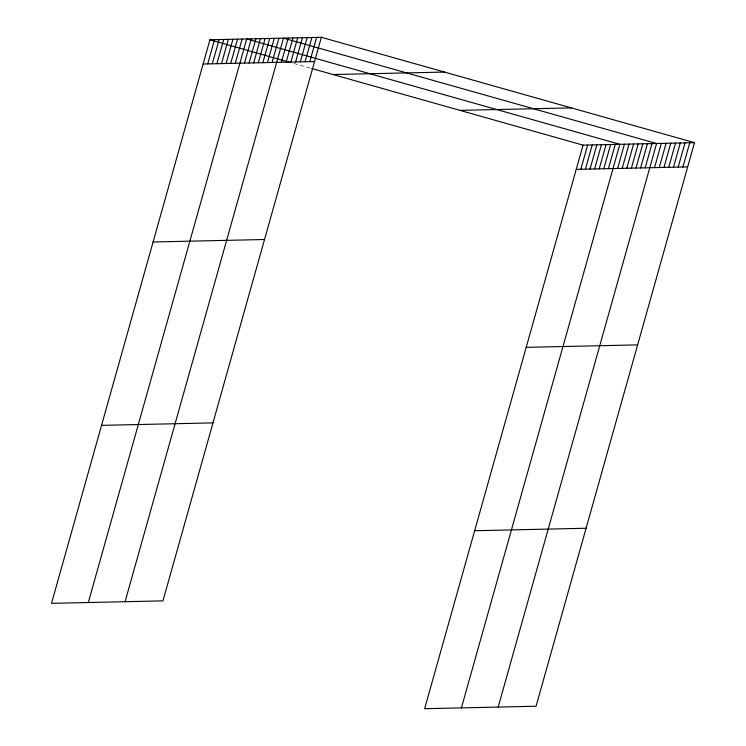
<?xml version="1.0" encoding="UTF-8"?>
<svg xmlns="http://www.w3.org/2000/svg" width="746" height="746" viewBox="0 0 746 746"><rect width="100%" height="100%" fill="white"/><g stroke="black" fill="none" stroke-linecap="round" stroke-linejoin="round"><path stroke-width="0.56" stroke-dasharray="3.73 2.8" d="M293.887 63.475L310.672 68.212"/><path stroke-width="1.12" d="M321.367 37.3L209.934 39.771L51.521 603.337L162.954 600.866L321.367 37.3L694.479 142.663L536.066 706.229L424.633 708.7L583.046 145.134L694.479 142.663M207.714 63.904L214.531 39.669M212.312 63.802L219.128 39.566M216.909 63.699L223.725 39.463M221.506 63.596L228.323 39.361M226.103 63.494L232.92 39.258M230.701 63.391L237.517 39.156M235.298 63.289L242.114 39.053M88.298 602.526L246.702 38.951L619.823 144.314L461.41 707.889M244.492 63.093L251.299 38.848M249.089 62.99L255.897 38.745M253.687 62.888L260.494 38.652M258.284 62.785L265.091 38.55M262.872 62.683L269.688 38.447M267.469 62.58L274.286 38.344M272.066 62.477L278.883 38.242M125.067 601.705L283.48 38.139L656.592 143.502L498.179 707.068M281.401 62.272L288.217 38.037M286.138 62.17L292.954 37.925M290.875 62.058L297.682 37.822M295.612 61.955L302.419 37.72M300.34 61.853L307.156 37.617M305.077 61.75L311.893 37.505M309.814 61.638L316.63 37.403M580.836 169.267L587.643 145.032M585.423 169.165L592.24 144.929M590.021 169.062L596.837 144.827M594.618 168.96L601.435 144.724M599.215 168.857L606.032 144.621M603.812 168.755L610.629 144.519M608.41 168.652L615.226 144.416M617.604 168.456L624.411 144.211M622.201 168.354L629.009 144.118M626.799 168.251L633.606 144.015M631.396 168.148L638.203 143.913M635.993 168.046L642.8 143.81M640.581 167.943L647.397 143.708M645.178 167.841L651.995 143.605M654.512 167.636L661.329 143.4M659.25 167.533L666.066 143.297M663.987 167.421L670.794 143.185M668.724 167.318L675.531 143.083M673.461 167.216L680.268 142.98M678.189 167.113L685.005 142.878M682.926 167.011L689.742 142.766M203.126 64.007L314.551 61.536M333.061 74.535L444.495 72.073M459.918 110.361L571.352 107.89M576.238 169.37L687.663 166.899M153.098 241.984L264.522 239.513M526.21 347.347L637.634 344.876M101.549 425.36L212.983 422.889M474.661 530.723L586.095 528.252M209.934 39.771L289.411 62.207M311.791 68.529L583.046 145.134"/></g></svg>
